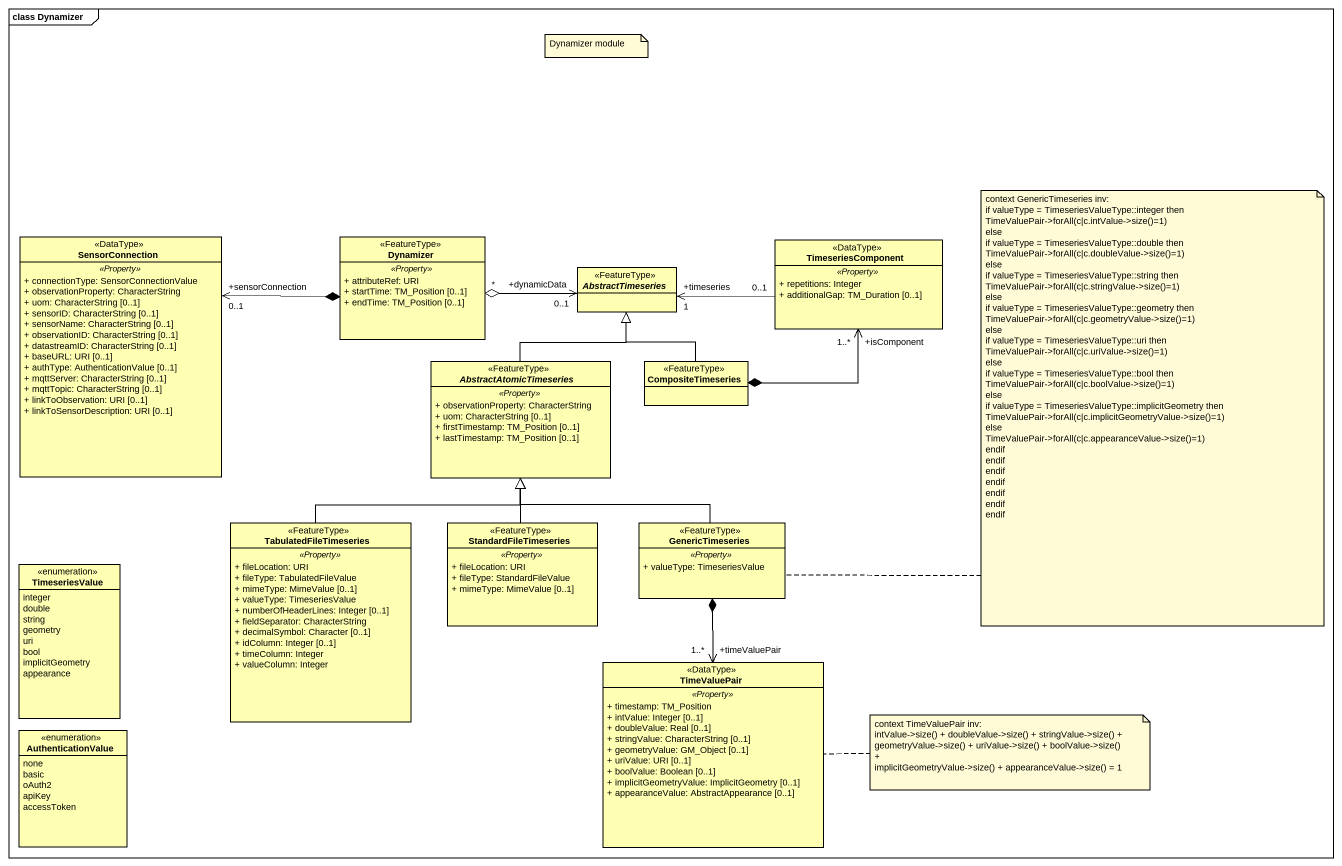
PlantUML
@startuml
mainframe class Dynamizer
hide circle
hide empty members
skinparam classAttributeIconSize 0
class SensorConnection <<DataType>> #FFFFB3 {
  .. <<Property>> ..
  + connectionType: SensorConnectionValue
  + observationProperty: CharacterString
  + uom: CharacterString [0..1]
  + sensorID: CharacterString [0..1]
  + sensorName: CharacterString [0..1]
  + observationID: CharacterString [0..1]
  + datastreamID: CharacterString [0..1]
  + baseURL: URI [0..1]
  + authType: AuthenticationValue [0..1]
  + mqttServer: CharacterString [0..1]
  + mqttTopic: CharacterString [0..1]
  + linkToObservation: URI [0..1]
  + linkToSensorDescription: URI [0..1]
}
class Dynamizer <<FeatureType>> #FFFFB3 {
  .. <<Property>> ..
  + attributeRef: URI
  + startTime: TM_Position [0..1]
  + endTime: TM_Position [0..1]
}
class TimeseriesComponent <<DataType>> #FFFFB3 {
  .. <<Property>> ..
  + repetitions: Integer
  + additionalGap: TM_Duration [0..1]
}
abstract class AbstractTimeseries <<FeatureType>> #FFFFB3
abstract class AbstractAtomicTimeseries <<FeatureType>> #FFFFB3 {
  .. <<Property>> ..
  + observationProperty: CharacterString
  + uom: CharacterString [0..1]
  + firstTimestamp: TM_Position [0..1]
  + lastTimestamp: TM_Position [0..1]
}
class CompositeTimeseries <<FeatureType>> #FFFFB3
class TabulatedFileTimeseries <<FeatureType>> #FFFFB3 {
  .. <<Property>> ..
  + fileLocation: URI
  + fileType: TabulatedFileValue
  + mimeType: MimeValue [0..1]
  + valueType: TimeseriesValue
  + numberOfHeaderLines: Integer [0..1]
  + fieldSeparator: CharacterString
  + decimalSymbol: Character [0..1]
  + idColumn: Integer [0..1]
  + timeColumn: Integer
  + valueColumn: Integer
}
class StandardFileTimeseries <<FeatureType>> #FFFFB3 {
  .. <<Property>> ..
  + fileLocation: URI
  + fileType: StandardFileValue
  + mimeType: MimeValue [0..1]
}
class GenericTimeseries <<FeatureType>> #FFFFB3 {
  .. <<Property>> ..
  + valueType: TimeseriesValue
}
enum TimeseriesValue #FFFFB3 {
  integer
  double
  string
  geometry
  uri
  bool
  implicitGeometry
  appearance
}
class TimeValuePair <<DataType>> #FFFFB3 {
  .. <<Property>> ..
  + timestamp: TM_Position
  + intValue: Integer [0..1]
  + doubleValue: Real [0..1]
  + stringValue: CharacterString [0..1]
  + geometryValue: GM_Object [0..1]
  + uriValue: URI [0..1]
  + boolValue: Boolean [0..1]
  + implicitGeometryValue: ImplicitGeometry [0..1]
  + appearanceValue: AbstractAppearance [0..1]
}
enum AuthenticationValue #FFFFB3 {
  none
  basic
  oAuth2
  apiKey
  accessToken
}
Dynamizer *-left-> "+sensorConnection\n0..1" SensorConnection
Dynamizer "*" o-right-> "+dynamicData\n0..1" AbstractTimeseries
TimeseriesComponent "0..1" -left-> "+timeseries\n1" AbstractTimeseries
AbstractAtomicTimeseries -up-|> AbstractTimeseries
CompositeTimeseries *-up-> "+isComponent\n1..*" TimeseriesComponent
CompositeTimeseries -up-|> AbstractTimeseries
TabulatedFileTimeseries -up-|> AbstractAtomicTimeseries
StandardFileTimeseries -up-|> AbstractAtomicTimeseries
GenericTimeseries -up-|> AbstractAtomicTimeseries
GenericTimeseries *--> "+timeValuePair\n1..*" TimeValuePair
note as N1
  Dynamizer module
end note
note right of GenericTimeseries
  context GenericTimeseries inv:
  if valueType = TimeseriesValueType::integer then
  TimeValuePair->forAll(c|c.intValue->size()=1)
  else
  if valueType = TimeseriesValueType::double then
  TimeValuePair->forAll(c|c.doubleValue->size()=1)
  else
  if valueType = TimeseriesValueType::string then
  TimeValuePair->forAll(c|c.stringValue->size()=1)
  else
  if valueType = TimeseriesValueType::geometry then
  TimeValuePair->forAll(c|c.geometryValue->size()=1)
  else
  if valueType = TimeseriesValueType::uri then
  TimeValuePair->forAll(c|c.uriValue->size()=1)
  else
  if valueType = TimeseriesValueType::bool then
  TimeValuePair->forAll(c|c.boolValue->size()=1)
  else
  if valueType = TimeseriesValueType::implicitGeometry then
  TimeValuePair->forAll(c|c.implicitGeometryValue->size()=1)
  else
  TimeValuePair->forAll(c|c.appearanceValue->size()=1)
  endif
  endif
  endif
  endif
  endif
  endif
  endif
end note
note right of TimeValuePair
  context TimeValuePair inv:
  intValue->size() + doubleValue->size() + stringValue->size() +
  geometryValue->size() + uriValue->size() + boolValue->size() +
  implicitGeometryValue->size() + appearanceValue->size() = 1
end note
@enduml
